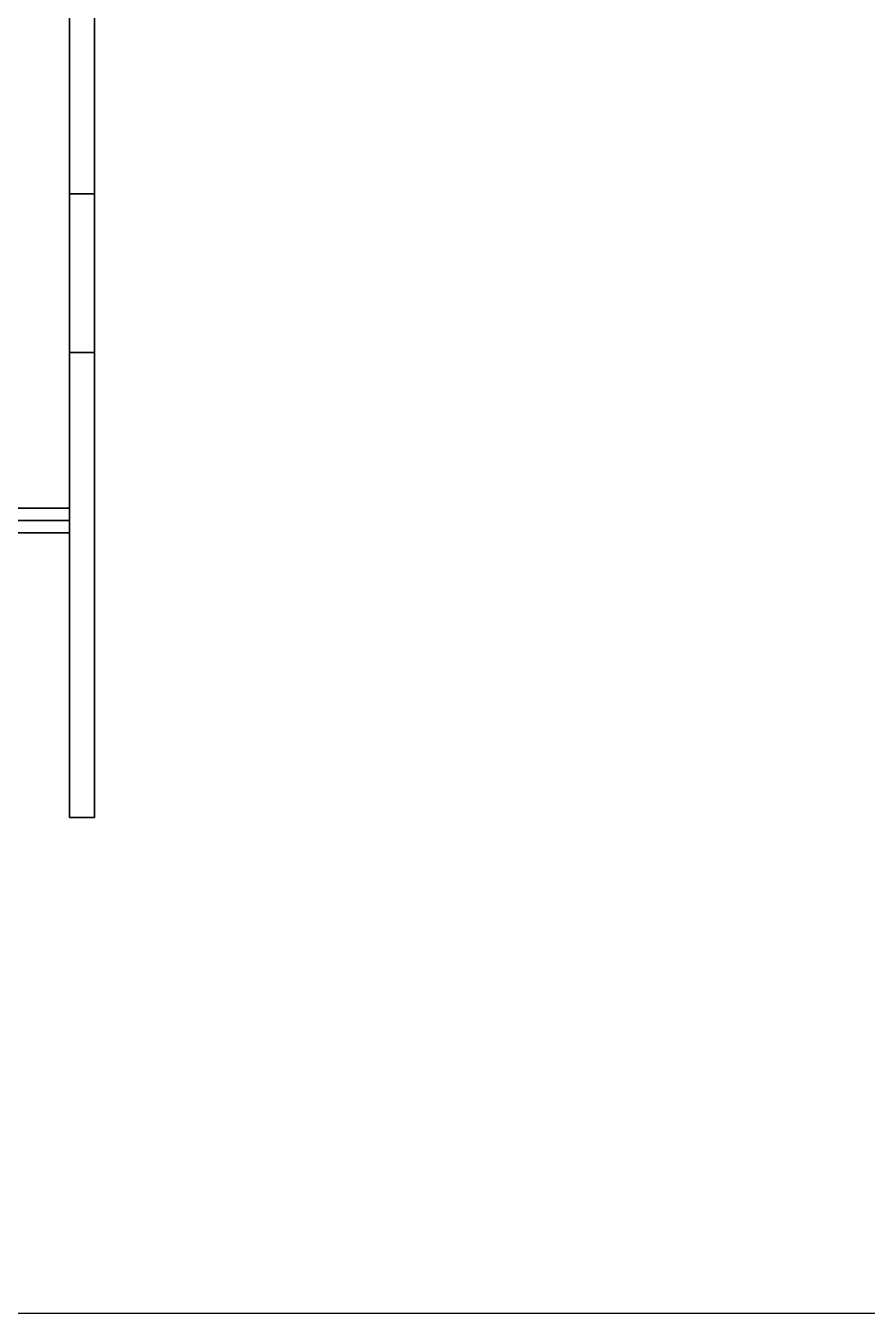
# Model space of a CAD drawing. Header units: millimetres. Extents: x -1.8 to 8.2, y -3.5 to 9.
# Drawn here: x 1.471 to 3.171, y -3.502 to -0.9 of the extents above; entities that cross this region are included whole.
import ezdxf

# ---------------------------------------------------------------- set-up
doc = ezdxf.new("R2010")
doc.units = ezdxf.units.MM
doc.layers.add('drawing', color=9, linetype='Continuous')
doc.layers.add('screens', color=4, linetype='Continuous')
picture_1 = doc.add_image_def('image3.gif', size_in_pixel=(848, 1188))

msp = doc.modelspace()

# ---------------------------------------------------------------- linework, layer by layer
at = {"layer": 'screens'}
for points in [[(1.56, 1.39, 0.56), (1.56, -1.56, 0.55), (1.56, -1.56, 1.71), (1.56, 1.39, 1.73)], [(1.61, 1.39, 0.56), (1.61, -1.56, 0.55), (1.56, -1.56, 0.55), (1.56, 1.39, 0.56)], [(1.56, 1.39, 1.73), (1.56, -1.56, 1.71), (1.56, -1.24, 1.75), (1.56, 0.97, 1.75)], [(1.61, -1.56, 1.71), (1.61, -1.56, 0.55), (1.61, 1.39, 0.56), (1.61, 1.39, 1.73)], [(1.61, -1.24, 1.75), (1.61, -1.56, 1.71), (1.61, 1.39, 1.73), (1.61, 0.97, 1.75)], [(1.56, 0.97, 1.75), (1.56, -1.24, 1.75), (1.61, -1.24, 1.75), (1.61, 0.97, 1.75)], [(1.56, -1.24, 1.75), (1.56, -1.56, 1.71), (1.61, -1.56, 1.71), (1.61, -1.24, 1.75)], [(1.61, -1.56, 0.55), (1.61, -2.5, 0.76), (1.56, -2.5, 0.76), (1.56, -1.56, 0.55)], [(1.56, -1.56, 0.55), (1.56, -2.5, 0.76), (1.56, -2.5, 1.6), (1.56, -1.56, 1.71)], [(1.56, -1.56, 1.71), (1.56, -2.5, 1.6), (1.61, -2.5, 1.6), (1.61, -1.56, 1.71)], [(1.61, -2.5, 1.6), (1.61, -2.5, 0.76), (1.61, -1.56, 0.55), (1.61, -1.56, 1.71)], [(1.12, -1.875, 1.57), (1.11, -1.9, 1.595), (1.56, -1.9, 1.595), (1.56, -1.875, 1.57)], [(1.11, -1.9, 1.545), (1.12, -1.875, 1.57), (1.56, -1.875, 1.57), (1.56, -1.9, 1.545)], [(1.11, -1.9, 1.595), (1.12, -1.925, 1.57), (1.56, -1.925, 1.57), (1.56, -1.9, 1.595)], [(1.12, -1.925, 1.57), (1.11, -1.9, 1.545), (1.56, -1.9, 1.545), (1.56, -1.925, 1.57)]]:
    msp.add_3dface(points, dxfattribs=at)

# ---------------------------------------------------------------- pictures from other files: only their frames are drawn
at = {"layer": 'drawing'}
image = msp.add_image(picture_1, insert=(8.176, 3.6432, -8.22), size_in_units=(7.145, 10.0097), rotation=-90, dxfattribs=dict(at, fade=38))
image.dxf.v_pixel = (-0.0084257, -5e-19)
image.dxf.flags = 15

doc.saveas('drawing.dxf')
